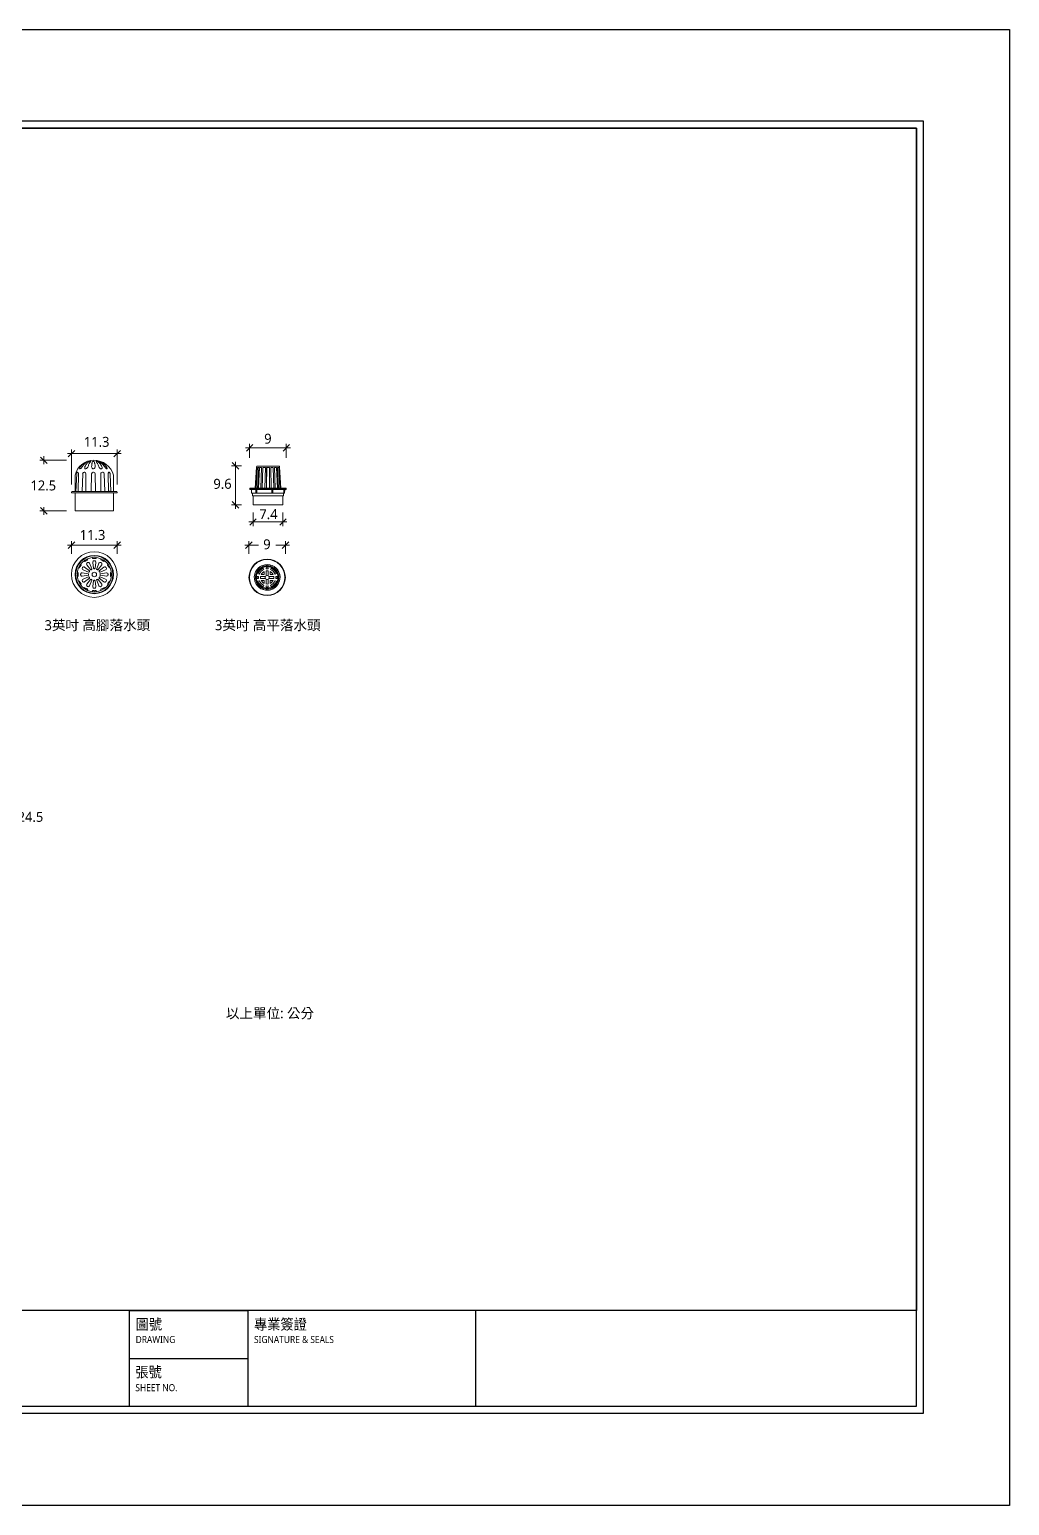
# Model space of a CAD drawing. Header units: millimetres. Extents: x 5208 to 9408, y 10 to 2980.
# Drawn here: x 7435 to 9408, y 10 to 2980 of the extents above; entities that cross this region are included whole.
import ezdxf
from ezdxf.enums import TextEntityAlignment as Align

# ---------------------------------------------------------------- set-up
doc = ezdxf.new("R2010")
doc.units = ezdxf.units.MM
doc.styles.add('圖框文字', font='Microsoft JhengHei.ttf')
doc.styles.add('微軟正黑體-20', font='Microsoft JhengHei.ttf', dxfattribs={"height": 20})

msp = doc.modelspace()

# ---------------------------------------------------------------- linework, layer by layer
for p, q in [((5207.7, 2980.1, 163.2), (9407.7, 2980.1, 163.2)), ((9407.7, 2980.1, 163.2), (9407.7, 10.1, 163.2)), ((5394.7, 2781.3, 163.2), (9220.6, 2781.3, 163.2)), ((9220.6, 2781.3, 163.2), (5394.7, 2781.3, 163.2)), ((9220.6, 2781.3, 163.2), (9220.6, 402.1, 163.2)), ((9220.6, 209.8, 163.2), (9220.6, 2781.3, 163.2)), ((9220.6, 402.1, 163.2), (5394.7, 402.1, 163.2)), ((9220.6, 402.1, 163.2), (5394.7, 402.1, 163.2)), ((7635.6, 402.1, 163.2), (7873.9, 402.1, 163.2)), ((7635.6, 402.1, 163.2), (7635.6, 209.8, 163.2)), ((7873.9, 402.1, 163.2), (7873.9, 209.8, 163.2)), ((7873.9, 402.1, 163.2), (7873.9, 209.8, 163.2)), ((8332.7, 402.1, 163.2), (8332.7, 209.8, 163.2)), ((7635.6, 305.9, 163.2), (7873.9, 305.9, 163.2)), ((5394.7, 209.8, 163.2), (9220.6, 209.8, 163.2)), ((9407.7, 10.1, 163.2), (5207.7, 10.1, 163.2))]:
    msp.add_line(p, q)
at = {"color": 4}
for p, q in [((9234.8, 2795.5, 163.2), (5380.5, 2795.5, 163.2)), ((9234.8, 195.6, 163.2), (9234.8, 2795.5, 163.2)), ((5380.5, 195.6, 163.2), (9234.8, 195.6, 163.2))]:
    msp.add_line(p, q, dxfattribs=at)
at = {"lineweight": 5}
for p, q in [((7869.6, 2138.4), (7959.9, 2138.4)), ((7884.2, 2144.9), (7871.2, 2131.9)), ((7877.7, 2118.4), (7877.7, 2146.5)), ((7945.2, 2131.9), (7958.2, 2144.9)), ((7951.7, 2118.4), (7951.7, 2146.5)), ((7508.9, 2113.2), (7455.5, 2113.2)), ((7470.1, 2106.7), (7457.1, 2119.7)), ((7463.6, 2121.3), (7463.6, 2105.5)), ((7511, 2126.8), (7619.1, 2126.8)), ((7525.6, 2133.3), (7512.6, 2120.3)), ((7519.1, 2064.4), (7519.1, 2134.9)), ((7546.6, 2108.8), (7544.9, 2107.8)), ((7548.3, 2109.8), (7546.6, 2108.8)), ((7547.5, 2107.8), (7548.9, 2108.8)), ((7550.1, 2110.7), (7548.3, 2109.8)), ((7548.9, 2108.8), (7550.4, 2109.8)), ((7550.4, 2109.8), (7551.9, 2110.7)), ((7552.2, 2108.8), (7551.1, 2107.8)), ((7552.2, 2111.2), (7551.7, 2111.2)), ((7551.9, 2110.7), (7552.2, 2110.9)), ((7552.3, 2111.2), (7552.2, 2111.2)), ((7552.2, 2110.9), (7552.4, 2111)), ((7553.4, 2109.8), (7552.2, 2108.8)), ((7552.4, 2111.2), (7552.3, 2111.2)), ((7552.4, 2111), (7552.4, 2111.2)), ((7554.6, 2110.7), (7553.4, 2109.8)), ((7555.6, 2107.8), (7556.3, 2108.8)), ((7557.2, 2111.2), (7556.3, 2111.2)), ((7556.3, 2108.8), (7557, 2109.8)), ((7557, 2109.8), (7557.8, 2110.7)), ((7557.6, 2111.2), (7557.2, 2111.2)), ((7557.2, 2111.2), (7557.2, 2111.2)), ((7557.8, 2111), (7557.6, 2111.2)), ((7557.9, 2110.9), (7557.8, 2111)), ((7557.8, 2110.7), (7557.9, 2110.9)), ((7560.9, 2108.8), (7560.6, 2107.8)), ((7561.1, 2109.8), (7560.9, 2108.8)), ((7561.4, 2110.7), (7561.1, 2109.8)), ((7563.7, 2111.2), (7562.7, 2111.2)), ((7565.3, 2109.8), (7565.1, 2110.7)), ((7565.6, 2108.8), (7565.3, 2109.8)), ((7565.8, 2107.8), (7565.6, 2108.8)), ((7568.7, 2111.1), (7568.6, 2111)), ((7568.6, 2111), (7568.6, 2110.8)), ((7568.6, 2110.8), (7568.7, 2110.7)), ((7568.9, 2111.2), (7568.7, 2111.1)), ((7568.7, 2110.7), (7569.4, 2109.8)), ((7569.3, 2111.2), (7568.9, 2111.2)), ((7570.2, 2111.2), (7569.3, 2111.2)), ((7569.4, 2109.8), (7570.1, 2108.8)), ((7570.1, 2108.8), (7570.8, 2107.8)), ((7573.1, 2109.8), (7571.9, 2110.7)), ((7574.2, 2108.8), (7573.1, 2109.8)), ((7574.1, 2111.2), (7574, 2111.1)), ((7574, 2111.1), (7574.1, 2111)), ((7574.2, 2111.2), (7574.1, 2111.2)), ((7574.1, 2111), (7574.3, 2110.8)), ((7574.7, 2111.2), (7574.2, 2111.2)), ((7575.3, 2107.8), (7574.2, 2108.8)), ((7574.3, 2110.8), (7574.5, 2110.7)), ((7574.5, 2110.7), (7576.1, 2109.8)), ((7576.1, 2109.8), (7577.5, 2108.8)), ((7578.2, 2109.8), (7576.4, 2110.7)), ((7577.5, 2108.8), (7579, 2107.8)), ((7579.9, 2108.8), (7578.2, 2109.8)), ((7581.6, 2107.8), (7579.9, 2108.8)), ((7604.5, 2120.3), (7617.5, 2133.3)), ((7611, 2064.4), (7611, 2134.9)), ((7849.4, 2110.3), (7849.4, 2015.5)), ((7526.4, 2083.1), (7526.4, 2050.6)), ((7529.6, 2086), (7528.2, 2050.6)), ((7529.6, 2086), (7529.7, 2087.1)), ((7529.7, 2087.1), (7530, 2088)), ((7530, 2088), (7530.3, 2088.7)), ((7530.3, 2088.7), (7530.8, 2089.1)), ((7530.8, 2089.1), (7531.1, 2089.2)), ((7531.1, 2089.2), (7531.6, 2089.2)), ((7531.6, 2089.2), (7532.1, 2089)), ((7532, 2096.2), (7532, 2096.2)), ((7532.1, 2089), (7532.6, 2088.5)), ((7532.6, 2088.5), (7533, 2087.6)), ((7532.7, 2050.6), (7533.3, 2086)), ((7533, 2087.6), (7533.2, 2086.6)), ((7533.2, 2086.6), (7533.3, 2086)), ((7535.7, 2097.5), (7535.6, 2096.8)), ((7535.6, 2096.8), (7535.7, 2096.4)), ((7536.2, 2098.9), (7535.7, 2097.5)), ((7535.7, 2096.4), (7535.9, 2096.2)), ((7535.9, 2096.2), (7536, 2096.2)), ((7536, 2096.2), (7536.4, 2096.2)), ((7536.8, 2099.9), (7536.2, 2098.9)), ((7537.6, 2100.9), (7536.8, 2099.9)), ((7538.9, 2102.4), (7537.6, 2100.9)), ((7540.3, 2103.9), (7538.9, 2102.4)), ((7541.7, 2105.3), (7540.3, 2103.9)), ((7541.7, 2086), (7540.4, 2050.6)), ((7541.2, 2100.9), (7542.3, 2102.4)), ((7543.3, 2106.6), (7541.7, 2105.3)), ((7542.3, 2102.4), (7543.5, 2103.9)), ((7544.9, 2107.8), (7543.3, 2106.6)), ((7543.5, 2103.9), (7544.8, 2105.3)), ((7544.5, 2089.2), (7545.2, 2089.2)), ((7544.8, 2105.3), (7546.1, 2106.6)), ((7545.9, 2099.9), (7545.7, 2098.9)), ((7545.7, 2098.9), (7545.8, 2097.5)), ((7545.8, 2097.5), (7546.1, 2096.8)), ((7546.3, 2100.9), (7545.9, 2099.9)), ((7546.1, 2106.6), (7547.5, 2107.8)), ((7546.1, 2096.8), (7546.6, 2096.4)), ((7547.2, 2102.4), (7546.3, 2100.9)), ((7546.6, 2096.4), (7547.1, 2096.2)), ((7547.1, 2096.2), (7547.2, 2096.2)), ((7548.1, 2103.9), (7547.2, 2102.4)), ((7547.2, 2096.2), (7548, 2096.2)), ((7549.1, 2105.3), (7548.1, 2103.9)), ((7548.2, 2050.6), (7548.1, 2086)), ((7550.1, 2106.6), (7549.1, 2105.3)), ((7551.1, 2107.8), (7550.1, 2106.6)), ((7552.6, 2100.9), (7553.1, 2102.4)), ((7553.1, 2102.4), (7553.7, 2103.9)), ((7553.7, 2103.9), (7554.3, 2105.3)), ((7554.3, 2105.3), (7555, 2106.6)), ((7555, 2106.6), (7555.6, 2107.8)), ((7559.5, 2086), (7558.8, 2050.6)), ((7559.8, 2102.4), (7559.6, 2100.9)), ((7559.6, 2100.9), (7559.6, 2099.9)), ((7559.6, 2099.9), (7559.8, 2098.9)), ((7560, 2103.9), (7559.8, 2102.4)), ((7559.8, 2098.9), (7560.6, 2097.5)), ((7560.2, 2105.3), (7560, 2103.9)), ((7560.4, 2106.6), (7560.2, 2105.3)), ((7560.6, 2107.8), (7560.4, 2106.6)), ((7560.6, 2097.5), (7561.3, 2096.8)), ((7561.3, 2096.8), (7562, 2096.4)), ((7562, 2096.4), (7562.6, 2096.2)), ((7562.6, 2096.2), (7562.8, 2096.2)), ((7562.8, 2096.2), (7563.7, 2096.2)), ((7562.8, 2089.2), (7563.7, 2089.2)), ((7563.2, 2089.2), (7563.2, 2089.2)), ((7566, 2106.6), (7565.8, 2107.8)), ((7566.3, 2105.3), (7566, 2106.6)), ((7566.5, 2103.9), (7566.3, 2105.3)), ((7566.7, 2102.4), (7566.5, 2103.9)), ((7566.9, 2100.9), (7566.7, 2102.4)), ((7567.7, 2050.6), (7566.9, 2086)), ((7570.8, 2107.8), (7571.5, 2106.6)), ((7571.5, 2106.6), (7572.1, 2105.3)), ((7572.1, 2105.3), (7572.7, 2103.9)), ((7572.7, 2103.9), (7573.3, 2102.4)), ((7573.3, 2102.4), (7573.9, 2100.9)), ((7573.9, 2100.9), (7574.3, 2099.9)), ((7574.3, 2099.9), (7574.9, 2098.9)), ((7574.9, 2098.9), (7576.1, 2097.5)), ((7576.4, 2106.6), (7575.3, 2107.8)), ((7576.1, 2097.5), (7576.9, 2096.8)), ((7577.4, 2105.3), (7576.4, 2106.6)), ((7576.9, 2096.8), (7577.7, 2096.4)), ((7578.3, 2103.9), (7577.4, 2105.3)), ((7577.7, 2096.4), (7578.3, 2096.2)), ((7579.3, 2102.4), (7578.3, 2103.9)), ((7578.3, 2096.2), (7578.4, 2096.2)), ((7578.4, 2086), (7578.3, 2050.6)), ((7578.4, 2096.2), (7579.2, 2096.2)), ((7579, 2107.8), (7580.3, 2106.6)), ((7579.2, 2096.2), (7579.8, 2096.4)), ((7580.1, 2100.9), (7579.3, 2102.4)), ((7579.8, 2096.4), (7580.3, 2096.7)), ((7580.3, 2100.6), (7580.1, 2100.9)), ((7580.3, 2106.6), (7581.7, 2105.3)), ((7580.8, 2099), (7580.3, 2100.6)), ((7580.3, 2096.7), (7580.7, 2097.5)), ((7580.7, 2097.5), (7580.8, 2099)), ((7581.3, 2089.2), (7582, 2089.2)), ((7583.2, 2106.6), (7581.6, 2107.8)), ((7581.7, 2105.3), (7582.9, 2103.9)), ((7582.9, 2103.9), (7584.1, 2102.4)), ((7584.7, 2105.3), (7583.2, 2106.6)), ((7584.1, 2102.4), (7585.3, 2100.9)), ((7586.2, 2103.9), (7584.7, 2105.3)), ((7586, 2050.6), (7584.8, 2086)), ((7585.3, 2100.9), (7586, 2099.9)), ((7586, 2099.9), (7586.8, 2098.9)), ((7587.6, 2102.4), (7586.2, 2103.9)), ((7586.8, 2098.9), (7588.1, 2097.5)), ((7588.9, 2100.9), (7587.6, 2102.4)), ((7588.1, 2097.5), (7588.9, 2096.8)), ((7589.1, 2100.6), (7588.9, 2100.9)), ((7588.9, 2096.8), (7589.5, 2096.4)), ((7590.2, 2099), (7589.1, 2100.6)), ((7589.5, 2096.4), (7590, 2096.2)), ((7590, 2096.2), (7590, 2096.2)), ((7590, 2096.2), (7590.5, 2096.2)), ((7590.8, 2097.5), (7590.2, 2099)), ((7590.5, 2096.2), (7590.8, 2096.4)), ((7590.9, 2096.7), (7590.8, 2097.5)), ((7590.8, 2096.4), (7590.9, 2096.7)), ((7593.2, 2086), (7593.3, 2087.1)), ((7593.2, 2086), (7593.8, 2050.6)), ((7593.3, 2087.1), (7593.6, 2088)), ((7593.6, 2088), (7594, 2088.7)), ((7594, 2088.7), (7594.5, 2089.1)), ((7594.5, 2089.1), (7594.9, 2089.2)), ((7594.9, 2089.2), (7595.3, 2089.2)), ((7595.3, 2089.2), (7595.8, 2089)), ((7595.8, 2089), (7596.3, 2088.5)), ((7596.3, 2088.5), (7596.6, 2087.6)), ((7596.6, 2087.6), (7596.8, 2086.6)), ((7596.8, 2086.6), (7596.9, 2086)), ((7598.3, 2050.6), (7596.9, 2086)), ((7603.7, 2083.1), (7603.7, 2050.6)), ((7861.5, 2102.1), (7841.3, 2102.1)), ((7855.9, 2095.6), (7842.9, 2108.6)), ((7891.6, 2100.2), (7888.8, 2057)), ((7891.5, 2098.9), (7888.9, 2057)), ((7889.9, 2057), (7892.5, 2098.9)), ((7893.4, 2098.9), (7891, 2057)), ((7891.5, 2098.9), (7892.5, 2098.9)), ((7893.2, 2101.7), (7936.5, 2101.7)), ((7893.4, 2098.9), (7896.1, 2098.9)), ((7893.9, 2057), (7896.1, 2098.9)), ((7897.8, 2098.9), (7896, 2057)), ((7897.8, 2098.9), (7902, 2098.9)), ((7900.5, 2057), (7902, 2098.9)), ((7904.3, 2098.9), (7903.2, 2057)), ((7904.3, 2098.9), (7909.5, 2098.9)), ((7908.7, 2057), (7909.5, 2098.9)), ((7912.1, 2098.9), (7911.9, 2057)), ((7911.9, 2057), (7912.1, 2098.9)), ((7912, 2062.4), (7912.1, 2098.9)), ((7912, 2062), (7912.2, 2098.9)), ((7912.1, 2098.9), (7917.6, 2098.9)), ((7917.5, 2098.9), (7917.5, 2090.7)), ((7917.5, 2098.9), (7917.7, 2057)), ((7917.5, 2090.7), (7917.7, 2057)), ((7917.8, 2057), (7917.6, 2098.9)), ((7920.2, 2098.9), (7925.4, 2098.9)), ((7920.2, 2098.9), (7920.9, 2057)), ((7926.4, 2057), (7925.4, 2098.9)), ((7927.7, 2098.9), (7931.9, 2098.9)), ((7927.7, 2098.9), (7929.2, 2057)), ((7933.7, 2057), (7931.9, 2098.9)), ((7933.6, 2098.9), (7936.3, 2098.9)), ((7933.6, 2098.9), (7935.8, 2057)), ((7938.7, 2057), (7936.3, 2098.9)), ((7937.2, 2098.9), (7938.2, 2098.9)), ((7937.2, 2098.9), (7939.8, 2057)), ((7940.9, 2057), (7938.1, 2100.2)), ((7940.8, 2057), (7938.2, 2098.9)), ((7520.7, 2050.6), (7609.4, 2050.6)), ((7532.4, 2050.6), (7532.6, 2055.3)), ((7532.6, 2055.3), (7532.9, 2062.9)), ((7593.6, 2062.9), (7593.9, 2055.3)), ((7593.9, 2055.3), (7594.1, 2050.6)), ((7878.2, 2056.2), (7878.2, 2054.6)), ((7951.4, 2056.2), (7878.2, 2056.2)), ((7951.4, 2054.6), (7878.2, 2054.6)), ((7879.1, 2057), (7950.6, 2057)), ((7881.3, 2054.6), (7881.5, 2046.8)), ((7890.3, 2054.6), (7890.3, 2051.1)), ((7890.3, 2051.1), (7890.4, 2048.5)), ((7892, 2051.9), (7892, 2054.6)), ((7892.1, 2048.5), (7892, 2051.9)), ((7911.9, 2057), (7912, 2062.4)), ((7912, 2057), (7912, 2062)), ((7922.3, 2054.6), (7922.3, 2051.1)), ((7922.3, 2051.1), (7922.3, 2048.5)), ((7924.7, 2051.9), (7924.7, 2054.6)), ((7924.7, 2048.5), (7924.7, 2051.9)), ((7946.9, 2054.6), (7946.8, 2051.1)), ((7946.8, 2051.1), (7946.8, 2048.5)), ((7947.5, 2048.5), (7947.7, 2054.6)), ((7948.2, 2046.8), (7948.4, 2054.6)), ((7951.4, 2054.6), (7951.4, 2056.2)), ((7519.1, 2048.1), (7519.1, 2049)), ((7611, 2048.1), (7519.1, 2048.1)), ((7526.4, 2011.5), (7526.4, 2048.1)), ((7603.7, 2048.1), (7603.7, 2011.5)), ((7611, 2049), (7611, 2048.1)), ((7861.5, 2023.7), (7841.3, 2023.7)), ((7842.9, 2030.2), (7855.9, 2017.2)), ((7948.2, 2046.8), (7881.5, 2046.8)), ((7883.6, 2046.8), (7883.8, 2042)), ((7945.9, 2042), (7883.8, 2042)), ((7884.8, 2042), (7884.9, 2024.5)), ((7943.9, 2023.7), (7885.8, 2023.7)), ((7944.7, 2024.5), (7944.9, 2042)), ((7945.9, 2042), (7946.1, 2046.8)), ((7508.9, 2011.5), (7455.5, 2011.5)), ((7457.1, 2018.1), (7470.1, 2005)), ((7463.6, 2003.4), (7463.6, 2019.2)), ((7603.7, 2011.5), (7526.4, 2011.5)), ((7891.2, 1995.6), (7878.1, 1982.6)), ((7884.6, 2008.2), (7884.6, 1981)), ((7938.3, 1982.6), (7951.3, 1995.6)), ((7944.8, 2008.2), (7944.8, 1981)), ((7876.5, 1989.1), (7953, 1989.1)), ((7619.1, 1942.5), (7511, 1942.5)), ((7525.6, 1949), (7512.6, 1936)), ((7519.1, 1925.2), (7519.1, 1950.6)), ((7604.5, 1936), (7617.5, 1949)), ((7611, 1925.2), (7611, 1950.6)), ((7868, 1942.5), (7895.7, 1942.5)), ((7882.6, 1949), (7869.6, 1936)), ((7876.1, 1925.2), (7876.1, 1950.6)), ((7958.2, 1942.5), (7930.4, 1942.5)), ((7943.6, 1936), (7956.6, 1949)), ((7950.1, 1925.2), (7950.1, 1950.6)), ((7537.6, 1904.4), (7537.7, 1904.3)), ((7537.7, 1904.3), (7538.6, 1902.5)), ((7544.1, 1910.8), (7544.1, 1910.9)), ((7546, 1909.9), (7544.1, 1910.8)), ((7557.4, 1893.4), (7550.1, 1902.9)), ((7551.8, 1915.2), (7551.7, 1913.2)), ((7551.8, 1915.4), (7551.8, 1915.2)), ((7555.7, 1906.1), (7560.2, 1895.1)), ((7560.6, 1917.6), (7560.6, 1917.7)), ((7561.8, 1915.9), (7560.6, 1917.6)), ((7563.4, 1895.9), (7561.9, 1907.8)), ((7568.3, 1907.8), (7566.7, 1895.9)), ((7569.5, 1917.6), (7568.3, 1915.9)), ((7569.5, 1917.7), (7569.5, 1917.6)), ((7569.9, 1895.1), (7574.5, 1906.1)), ((7580, 1902.9), (7572.7, 1893.4)), ((7578.3, 1915.2), (7578.4, 1915.4)), ((7578.5, 1913.2), (7578.3, 1915.2)), ((7586, 1910.8), (7584.1, 1909.9)), ((7586.1, 1910.9), (7586, 1910.8)), ((7591.5, 1902.5), (7592.4, 1904.3)), ((7592.4, 1904.3), (7592.6, 1904.4)), ((7903.9, 1899), (7902.7, 1901.4)), ((7905.7, 1902.5), (7906.4, 1899.9)), ((7911.8, 1900.9), (7911.5, 1903.6)), ((7914.7, 1903.6), (7914.4, 1900.9)), ((7919.8, 1899.9), (7920.5, 1902.5)), ((7923.5, 1901.4), (7922.3, 1899)), ((7530.7, 1887.9), (7530.9, 1887.9)), ((7530.9, 1879), (7530.7, 1879)), ((7530.9, 1887.9), (7532.6, 1886.7)), ((7532.6, 1880.2), (7530.9, 1879)), ((7533.2, 1896.7), (7533.1, 1896.7)), ((7535.3, 1896.8), (7533.2, 1896.7)), ((7540.7, 1886.6), (7552.6, 1885.1)), ((7552.6, 1881.8), (7540.7, 1880.2)), ((7553.4, 1888.2), (7542.4, 1892.8)), ((7542.4, 1874), (7553.4, 1878.6)), ((7545.6, 1898.4), (7555.1, 1891.1)), ((7555.1, 1875.8), (7545.6, 1868.5)), ((7550.1, 1863.9), (7557.4, 1873.4)), ((7560.2, 1871.8), (7555.7, 1860.7)), ((7574.5, 1860.7), (7569.9, 1871.8)), ((7572.7, 1873.4), (7580, 1863.9)), ((7575.1, 1891.1), (7584.5, 1898.4)), ((7584.5, 1868.5), (7575.1, 1875.8)), ((7587.7, 1892.8), (7576.7, 1888.2)), ((7576.7, 1878.6), (7587.7, 1874)), ((7577.5, 1885.1), (7589.4, 1886.6)), ((7589.4, 1880.2), (7577.5, 1881.8)), ((7596.9, 1896.7), (7594.8, 1896.8)), ((7597, 1896.7), (7596.9, 1896.7)), ((7597.5, 1886.7), (7599.2, 1887.9)), ((7599.2, 1879), (7597.5, 1880.2)), ((7599.2, 1887.9), (7599.4, 1887.9)), ((7599.4, 1879), (7599.2, 1879)), ((7889.9, 1880.3), (7887.2, 1880.5)), ((7887.2, 1874.7), (7889.9, 1874.8)), ((7887.8, 1883.7), (7890.4, 1882.9)), ((7890.4, 1872.2), (7887.8, 1871.5)), ((7892.2, 1888.1), (7889.8, 1889.2)), ((7891.4, 1892), (7893.6, 1890.4)), ((7895.9, 1879.6), (7892.9, 1879.6)), ((7895.9, 1875.5), (7892.9, 1875.5)), ((7897.1, 1884.2), (7894.3, 1885.4)), ((7897.1, 1894.6), (7895.2, 1896.4)), ((7897.6, 1898.5), (7899.1, 1896.3)), ((7899.8, 1879.6), (7909.8, 1879.6)), ((7899.8, 1875.5), (7909.8, 1875.5)), ((7901.1, 1883.7), (7907, 1883.7)), ((7907, 1871.5), (7901.1, 1871.5)), ((7906.5, 1893.5), (7905.3, 1896.4)), ((7907, 1883.7), (7907, 1889.5)), ((7907, 1865.6), (7907, 1871.5)), ((7911.1, 1894.7), (7911.1, 1897.8)), ((7911.1, 1880.9), (7911.1, 1890.8)), ((7911.1, 1864.3), (7911.1, 1874.2)), ((7915.1, 1894.7), (7915.1, 1897.8)), ((7915.1, 1880.9), (7915.1, 1890.8)), ((7915.1, 1864.3), (7915.1, 1874.2)), ((7916.4, 1879.6), (7926.4, 1879.6)), ((7916.4, 1875.5), (7926.4, 1875.5)), ((7919.2, 1889.5), (7919.2, 1883.7)), ((7919.2, 1883.7), (7925, 1883.7)), ((7925, 1871.5), (7919.2, 1871.5)), ((7919.2, 1871.5), (7919.2, 1865.6)), ((7919.7, 1893.5), (7920.9, 1896.4)), ((7927.1, 1896.3), (7928.6, 1898.5)), ((7931, 1896.4), (7929.1, 1894.6)), ((7929.1, 1884.2), (7931.9, 1885.4)), ((7930.3, 1879.6), (7933.3, 1879.6)), ((7930.3, 1875.5), (7933.3, 1875.5)), ((7932.6, 1890.4), (7934.8, 1892)), ((7936.4, 1889.2), (7934, 1888.1)), ((7935.8, 1882.9), (7938.4, 1883.7)), ((7938.4, 1871.5), (7935.8, 1872.2)), ((7938.9, 1880.5), (7936.3, 1880.3)), ((7936.3, 1874.8), (7938.9, 1874.7)), ((7533.1, 1870.1), (7533.2, 1870.2)), ((7533.2, 1870.2), (7535.3, 1870)), ((7537.7, 1862.5), (7537.6, 1862.4)), ((7538.6, 1864.4), (7537.7, 1862.5)), ((7544.1, 1856), (7546, 1857)), ((7544.1, 1855.9), (7544.1, 1856)), ((7551.7, 1853.7), (7551.8, 1851.6)), ((7551.8, 1851.6), (7551.8, 1851.5)), ((7560.6, 1849.2), (7561.8, 1851)), ((7560.6, 1849.1), (7560.6, 1849.2)), ((7561.9, 1859.1), (7563.4, 1870.9)), ((7566.7, 1870.9), (7568.3, 1859.1)), ((7568.3, 1851), (7569.5, 1849.2)), ((7569.5, 1849.2), (7569.5, 1849.1)), ((7578.3, 1851.6), (7578.5, 1853.7)), ((7578.4, 1851.5), (7578.3, 1851.6)), ((7584.1, 1857), (7586, 1856)), ((7586, 1856), (7586.1, 1855.9)), ((7592.4, 1862.5), (7591.5, 1864.4)), ((7592.6, 1862.4), (7592.4, 1862.5)), ((7594.8, 1870), (7596.9, 1870.2)), ((7596.9, 1870.2), (7597, 1870.1)), ((7889.8, 1866), (7892.2, 1867.1)), ((7893.6, 1864.8), (7891.4, 1863.2)), ((7897.1, 1871), (7894.3, 1869.8)), ((7895.2, 1858.7), (7897.1, 1860.6)), ((7899.1, 1858.9), (7897.6, 1856.6)), ((7902.7, 1853.7), (7903.9, 1856.1)), ((7906.5, 1861.6), (7905.3, 1858.8)), ((7906.4, 1855.2), (7905.7, 1852.6)), ((7911.1, 1860.4), (7911.1, 1857.3)), ((7911.5, 1851.6), (7911.8, 1854.3)), ((7914.4, 1854.3), (7914.7, 1851.6)), ((7915.1, 1860.4), (7915.1, 1857.3)), ((7919.7, 1861.6), (7920.9, 1858.8)), ((7920.5, 1852.6), (7919.8, 1855.2)), ((7922.3, 1856.1), (7923.5, 1853.7)), ((7928.6, 1856.6), (7927.1, 1858.9)), ((7929.1, 1871), (7931.9, 1869.8)), ((7929.1, 1860.6), (7931, 1858.7)), ((7934.8, 1863.2), (7932.6, 1864.8)), ((7934, 1867.1), (7936.4, 1866))]:
    msp.add_line(p, q, dxfattribs=at)
for centre, radius in [((7565.1, 1883.4), 45.9), ((7565.1, 1883.4), 38.6), ((7565.1, 1883.4), 37.6), ((7565.1, 1883.4), 34.6), ((7913.1, 1877.6), 36.6), ((7913.1, 1877.6), 35.8), ((7913.1, 1877.6), 23.3), ((7565.1, 1883.4), 4.6), ((7913.1, 1877.6), 21.7)]:
    msp.add_circle(centre, radius, dxfattribs=at)
for centre, radius, start, end in [((7563.7, 2075), 38.2, 89.4349, 167.7678), ((7556.3, 2107.8), 3.36, 90.5198, 121.5064), ((7562.4, 2109.9), 1.29, 76.6979, 143.8518), ((7563.9, 2109.4), 1.77, 45.9588, 93.4914), ((7564.7, 2072.9), 40.3, 14.6612, 90.8339), ((7570.1, 2107.7), 3.48, 59.0352, 88.9386), ((7574.3, 2106.9), 4.34, 61.8224, 84.7302), ((7594.2, 2051), 76.9, 139.5521, 143.9809), ((7531.2, 2106.3), 11.4, 297.2967, 331.4109), ((7544.6, 2086.2), 2.97, 93.1779, 184.445), ((7545, 2086.1), 3.12, 358.3403, 85.4789), ((7546.2, 2102.6), 6.6, 285.7494, 345.1923), ((7562.8, 2085.9), 3.27, 89.9104, 178.7628), ((7562.9, 2100.1), 3.98, 280.5358, 10.9545), ((7563.7, 2085.9), 3.27, 1.2334, 90.0935), ((7581.4, 2086.2), 3, 92.4787, 183.702), ((7581.6, 2086), 3.16, 358.9009, 83.4761), ((7893.2, 2100.1), 1.63, 90, 176.3588), ((7936.5, 2100.1), 1.63, 3.6412, 90), ((7520.7, 2049), 1.63, 90, 180), ((7609.4, 2049), 1.63, 0, 90), ((7879.1, 2056.2), 0.813, 90, 180), ((7950.6, 2056.2), 0.813, 0, 90), ((7885.8, 2024.5), 0.813, 180.6366, 270), ((7943.9, 2024.5), 0.813, 270, 359.3634), ((7514.9, 1915.2), 26.9, 325.6651, 331.8192), ((7425, 2112), 235.6, 300.9063, 301.6094), ((7565.1, 1883.4), 32.5, 119.3315, 120.6685), ((7537.5, 1936), 26.9, 295.6651, 301.8192), ((7552.4, 1904.7), 2.87, 120.8226, 217.5), ((7565.1, 1883.4), 27.6, 119.1774, 120.8226), ((7553, 1905), 2.87, 22.5, 119.1774), ((7558.1, 2151.4), 235.6, 270.9063, 271.6094), ((7564.7, 1908.1), 2.87, 90.8226, 187.5), ((7565.1, 1883.4), 32.5, 89.3315, 90.6685), ((7565.1, 1883.4), 27.6, 89.1774, 90.8226), ((7567.5, 1942.8), 26.9, 265.6651, 271.8192), ((7565.4, 1908.1), 2.87, 352.5, 89.1774), ((7577.1, 1905), 2.87, 60.8226, 157.5), ((7693, 2119), 235.6, 240.9063, 241.6094), ((7565.1, 1883.4), 27.6, 59.1774, 60.8226), ((7577.7, 1904.7), 2.87, 322.5, 59.1774), ((7565.1, 1883.4), 32.5, 59.3315, 60.6685), ((7596.8, 1933.6), 26.9, 235.6651, 241.8192), ((7793.7, 2023.5), 235.6, 210.9063, 211.6094), ((7913.1, 1877.6), 26, 286.4557, 273.5443), ((7913.1, 1877.6), 23.4, 93.2639, 106.7361), ((7913.1, 1877.6), 23.4, 73.2639, 86.7361), ((7505.7, 1885.8), 26.9, 355.6651, 1.8192), ((7565.1, 1883.4), 32.5, 179.3315, 180.6685), ((7297.1, 1876.4), 235.6, 0.9063, 1.6094), ((7329.5, 2011.4), 235.6, 330.9063, 331.6094), ((7565.1, 1883.4), 32.5, 149.3315, 150.6685), ((7540.3, 1883.8), 2.87, 82.5, 179.1774), ((7565.1, 1883.4), 27.6, 179.1774, 180.8226), ((7540.3, 1883.1), 2.87, 180.8226, 277.5), ((7543.5, 1895.5), 2.87, 150.8226, 247.5), ((7543.5, 1871.4), 2.87, 112.5, 209.1774), ((7565.1, 1883.4), 27.6, 149.1774, 150.8226), ((7543.8, 1896.1), 2.87, 52.5, 149.1774), ((7552.4, 1883.9), 1.15, 357.7159, 82.5), ((7552.4, 1882.9), 1.15, 277.5, 2.2841), ((7553.9, 1889.3), 1.15, 247.5, 332.2841), ((7553.9, 1877.5), 1.15, 27.7159, 112.5), ((7565.1, 1883.4), 11.5, 177.7159, 182.2841), ((7565.1, 1883.4), 11.5, 147.7159, 152.2841), ((7565.1, 1883.4), 11.5, 207.7159, 212.2841), ((7554.4, 1890.2), 1.15, 327.7159, 52.5), ((7554.4, 1876.7), 1.15, 307.5, 32.2841), ((7558.3, 1894.1), 1.15, 217.5, 302.2841), ((7558.3, 1872.7), 1.15, 57.7159, 142.5), ((7565.1, 1883.4), 11.5, 117.7159, 122.2841), ((7565.1, 1883.4), 11.5, 237.7159, 242.2841), ((7559.2, 1894.6), 1.15, 297.7159, 22.5), ((7559.2, 1872.2), 1.15, 337.5, 62.2841), ((7564.6, 1896.1), 1.15, 187.5, 272.2841), ((7564.6, 1870.8), 1.15, 87.7159, 172.5), ((7565.1, 1883.4), 11.5, 87.7159, 92.2841), ((7565.1, 1883.4), 11.5, 267.7159, 272.2841), ((7565.6, 1896.1), 1.15, 267.7159, 352.5), ((7565.6, 1870.8), 1.15, 7.5, 92.2841), ((7570.9, 1894.6), 1.15, 157.5, 242.2841), ((7570.9, 1872.2), 1.15, 117.7159, 202.5), ((7565.1, 1883.4), 11.5, 57.7159, 62.2841), ((7565.1, 1883.4), 11.5, 297.7159, 302.2841), ((7571.8, 1894.1), 1.15, 237.7159, 322.5), ((7571.8, 1872.7), 1.15, 37.5, 122.2841), ((7575.8, 1890.2), 1.15, 127.5, 212.2841), ((7575.8, 1876.7), 1.15, 147.7159, 232.5), ((7565.1, 1883.4), 11.5, 27.7159, 32.2841), ((7565.1, 1883.4), 11.5, 327.7159, 332.2841), ((7576.3, 1889.3), 1.15, 207.7159, 292.5), ((7576.3, 1877.5), 1.15, 67.5, 152.2841), ((7577.7, 1883.9), 1.15, 97.5, 182.2841), ((7565.1, 1883.4), 11.5, 357.7159, 2.2841), ((7577.7, 1882.9), 1.15, 177.7159, 262.5), ((7586.3, 1896.1), 2.87, 30.8226, 127.5), ((7586.6, 1895.5), 2.87, 292.5, 29.1774), ((7586.6, 1871.4), 2.87, 330.8226, 67.5), ((7565.1, 1883.4), 27.6, 29.1774, 30.8226), ((7589.8, 1883.8), 2.87, 0.8226, 97.5), ((7589.8, 1883.1), 2.87, 262.5, 359.1774), ((7565.1, 1883.4), 27.6, 359.1774, 0.8226), ((7565.1, 1883.4), 32.5, 29.3315, 30.6685), ((7617.7, 1911), 26.9, 205.6651, 211.8192), ((7833.1, 1890.4), 235.6, 180.9063, 181.6094), ((7624.4, 1881), 26.9, 175.6651, 181.8192), ((7565.1, 1883.4), 32.5, 359.3315, 0.6685), ((7913.1, 1877.6), 23.4, 173.2639, 186.7361), ((7913.1, 1877.6), 23.4, 153.2639, 166.7361), ((7913.1, 1877.6), 23.4, 193.2639, 206.7361), ((7913.1, 1877.6), 20.3, 174.2608, 185.7392), ((7913.1, 1877.6), 23.4, 133.2639, 146.7361), ((7913.1, 1877.6), 20.3, 112.5, 157.5), ((7913.1, 1877.6), 17.3, 173.2437, 186.7563), ((7913.1, 1877.6), 17.3, 112.5, 157.5), ((7913.1, 1877.6), 23.4, 113.2639, 126.7361), ((7913.1, 1877.6), 13.4, 171.2853, 188.7147), ((7913.1, 1877.6), 13.4, 117.0357, 152.9643), ((7913.1, 1877.6), 13.4, 207.0357, 242.9643), ((7913.1, 1877.6), 3.9, 148.6118, 211.3882), ((7913.1, 1877.6), 20.3, 84.2608, 95.7392), ((7913.1, 1877.6), 17.3, 83.2437, 96.7563), ((7913.1, 1877.6), 13.4, 81.2853, 98.7147), ((7913.1, 1877.6), 3.9, 58.6118, 121.3882), ((7913.1, 1877.6), 3.9, 238.6118, 301.3882), ((7913.1, 1877.6), 3.9, 328.6118, 31.3882), ((7913.1, 1877.6), 13.4, 27.0357, 62.9643), ((7913.1, 1877.6), 13.4, 297.0357, 332.9643), ((7913.1, 1877.6), 17.3, 22.5, 67.5), ((7913.1, 1877.6), 20.3, 22.5, 67.5), ((7913.1, 1877.6), 23.4, 53.2639, 66.7361), ((7913.1, 1877.6), 13.4, 351.2853, 8.7147), ((7913.1, 1877.6), 23.4, 33.2639, 46.7361), ((7913.1, 1877.6), 17.3, 353.2437, 6.7563), ((7913.1, 1877.6), 20.3, 354.2608, 5.7392), ((7913.1, 1877.6), 23.4, 13.2639, 26.7361), ((7913.1, 1877.6), 23.4, 333.2639, 346.7361), ((7913.1, 1877.6), 23.4, 353.2639, 6.7361), ((7512.4, 1855.8), 26.9, 25.6651, 31.8192), ((7565.1, 1883.4), 32.5, 209.3315, 210.6685), ((7336.5, 1743.4), 235.6, 30.9063, 31.6094), ((7565.1, 1883.4), 27.6, 209.1774, 210.8226), ((7543.8, 1870.8), 2.87, 210.8226, 307.5), ((7533.3, 1833.2), 26.9, 55.6651, 61.8192), ((7565.1, 1883.4), 32.5, 239.3315, 240.6685), ((7437.1, 1647.8), 235.6, 60.9063, 61.6094), ((7552.4, 1862.2), 2.87, 142.5, 239.1774), ((7565.1, 1883.4), 27.6, 239.1774, 240.8226), ((7553, 1861.8), 2.87, 240.8226, 337.5), ((7564.7, 1858.7), 2.87, 172.5, 269.1774), ((7562.6, 1824.1), 26.9, 85.6651, 91.8192), ((7565.1, 1883.4), 27.6, 269.1774, 270.8226), ((7565.1, 1883.4), 32.5, 269.3315, 270.6685), ((7572.1, 1615.4), 235.6, 90.9063, 91.6094), ((7565.4, 1858.7), 2.87, 270.8226, 7.5), ((7577.1, 1861.8), 2.87, 202.5, 299.1774), ((7565.1, 1883.4), 27.6, 299.1774, 300.8226), ((7592.7, 1830.8), 26.9, 115.6651, 121.8192), ((7577.7, 1862.2), 2.87, 300.8226, 37.5), ((7565.1, 1883.4), 32.5, 299.3315, 300.6685), ((7705.1, 1654.8), 235.6, 120.9063, 121.6094), ((7586.3, 1870.8), 2.87, 232.5, 329.1774), ((7565.1, 1883.4), 27.6, 329.1774, 330.8226), ((7615.3, 1851.6), 26.9, 145.6651, 151.8192), ((7565.1, 1883.4), 32.5, 329.3315, 330.6685), ((7800.6, 1755.5), 235.6, 150.9063, 151.6094), ((7913.1, 1877.6), 23.4, 213.2639, 226.7361), ((7913.1, 1877.6), 20.3, 202.5, 247.5), ((7913.1, 1877.6), 17.3, 202.5, 247.5), ((7913.1, 1877.6), 23.4, 233.2639, 246.7361), ((7913.1, 1877.6), 23.4, 253.2639, 266.7361), ((7913.1, 1877.6), 13.4, 261.2853, 278.7147), ((7913.1, 1877.6), 17.3, 263.2437, 276.7563), ((7913.1, 1877.6), 20.3, 264.2608, 275.7392), ((7913.1, 1877.6), 23.4, 273.2639, 286.7361), ((7913, 1878.1), 26.5, 273.666, 286.334), ((7913.1, 1877.6), 17.3, 292.5, 337.5), ((7913.1, 1877.6), 20.3, 292.5, 337.5), ((7913.1, 1877.6), 23.4, 293.2639, 306.7361), ((7913.1, 1877.6), 23.4, 313.2639, 326.7361)]:
    msp.add_arc(centre, radius, start, end, dxfattribs=at)
for points in [[(7890.9, 2048.5), (7890.8, 2048.5), (7890.7, 2048.5), (7890.5, 2048.5), (7890.4, 2048.5), (7890.4, 2048.5)], [(7892.1, 2048.5), (7891.9, 2048.5), (7891.7, 2048.5), (7891.3, 2048.5), (7891.1, 2048.5), (7890.9, 2048.5)], [(7923.6, 2048.5), (7923.4, 2048.5), (7923.2, 2048.5), (7922.7, 2048.5), (7922.5, 2048.5), (7922.3, 2048.5)], [(7924.7, 2048.5), (7924.5, 2048.5), (7924.4, 2048.5), (7924, 2048.5), (7923.8, 2048.5), (7923.6, 2048.5)], [(7947.5, 2048.5), (7947.4, 2048.5), (7947.3, 2048.5), (7947.1, 2048.5), (7946.9, 2048.5), (7946.8, 2048.5)]]:
    msp.add_open_spline(points, degree=3, knots=[0, 0, 0, 0, 0.5, 0.5, 1, 1, 1, 1], dxfattribs=at)

# ---------------------------------------------------------------- texts
at = {"lineweight": 5, "style": '微軟正黑體-20'}
for s, p in [('11.3', (7544, 2140.4)), ('9', (7907.1, 2146.8)), ('12.5', (7436.5, 2052.6)), ('9.6', (7804.8, 2055.9)), ('7.4', (7897.3, 1994.9)), ('11.3', (7535.6, 1953.1)), ('9', (7905.2, 1934.3))]:
    msp.add_text(s, height=20, dxfattribs=at).set_placement(p)
at = {"style": '微軟正黑體-20'}
msp.add_text('24.5', height=20, dxfattribs=at).set_placement((7410.7, 1385.8, -163.2))
at = {"color": 3, "style": '圖框文字', "width": 0.91}
for s, p in [('圖號', (7648.3, 374.7, 163.2)), ('專業簽證', (7886.6, 374.7, 163.2)), ('張號', (7647.8, 278.6, 163.2))]:
    msp.add_text(s, height=21.43, dxfattribs=at).set_placement(p, align=Align.MIDDLE_LEFT)
at = {"style": '圖框文字', "width": 0.91}
for s, height, p in [('DRAWING', 14.21, (7648.3, 344.1, 163.2)), ('SIGNATURE & SEALS', 14.212, (7886.6, 344.1, 163.2)), ('SHEET NO.', 14.21, (7647.8, 247.2, 163.2))]:
    msp.add_text(s, height=height, dxfattribs=at).set_placement(p, align=Align.MIDDLE_LEFT)
at = {"lineweight": 5, "char_height": 20, "attachment_point": 5, "style": '微軟正黑體-20'}
for s, insert, width in [('3英吋 高腳落水頭', (7571.2, 1780.4), 205.623), ('3英吋 高平落水頭', (7914.3, 1780.4), 205.623), ('以上單位: 公分', (7918.8, 999.3), 170.103)]:
    msp.add_mtext(s, dxfattribs=dict(at, insert=insert, width=width))

doc.saveas('drawing.dxf')
